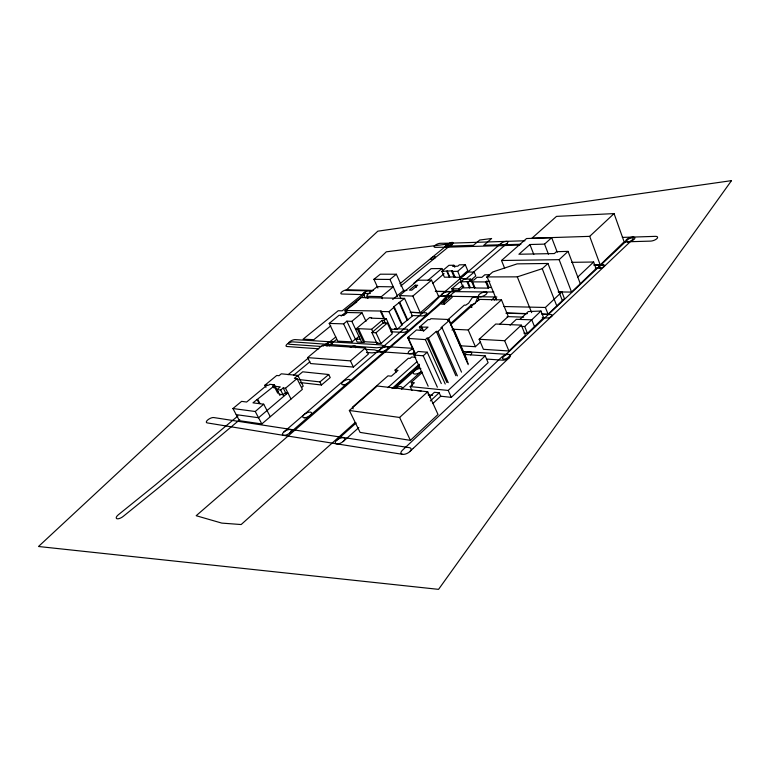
<?xml version="1.0" encoding="UTF-8"?>
<svg xmlns="http://www.w3.org/2000/svg" width="770" height="770" viewBox="0 0 770 770"><rect width="100%" height="100%" fill="white"/><g stroke="black" fill="none" stroke-linecap="round" stroke-linejoin="round"><path stroke-width="1.16" d="M367.04 296.306L367.059 294.881L377.262 286.594L393.287 286.844L381.371 296.642L367.04 296.306L367.993 298.385M478.93 300.608L477.881 296.623L472.222 297.73L468.641 303.188L465.744 305.17L464.3 305.132L447.62 319.993M477.881 296.623L476.014 301.628L477.554 301.262M449.045 293.524L439.506 303.659L427.292 314.468M441.932 294.284L428.399 307.913L304.439 414.279M448.9 293.668L453.155 289.722M442.076 294.14L500.924 243.464M558.385 291.936L571.561 292.09L596.067 268.595L593.631 262.021L571.715 262.339M594.267 264.957L600.215 264.918L624.114 241.809L614.065 213.598L556.508 216.389L531.897 238.228L589.695 236.352L614.065 213.598M523.889 333.16L527.45 333.314L543.63 317.779L540.954 311.042L528.278 311.552L519.865 319.435L516.333 319.319L510.058 325.209M540.954 311.042L524.697 326.538L521.136 326.403M541.878 314.006L548.067 314.189L564.429 298.596L561.85 291.926L558.221 291.869M413.259 448.342L509.24 357.742M503.936 306.527L545.41 307.471L561.85 291.926M577.779 277.046L593.631 262.021M508.932 350.976L525.448 335.316L521.3 325.123L495.765 324.026L479.152 339.272L483.425 349.32L508.932 350.976L504.658 340.715L479.152 339.272M283.524 435.358L402.575 454.339A5.554 2.637 -25.6 0 0 409.823 451.595L413.249 448.352M432.827 403.547L440.709 396.204L451.297 397.358L488.113 362.699L485.206 355.875L463.656 354.354M410.4 440.363L438.014 414.472L427.687 391.776L377.204 386.011L349.359 410.477L360.091 432.394L410.4 440.363L399.611 417.456L349.359 410.477M411.94 390.409L410.169 386.579L448.198 390.438L485.206 355.875M504.658 340.715L521.3 325.123M504.648 268.239L501.511 260.501L559.145 259.663L568.068 251.386L580.282 283.668M430.382 400.929L439.169 392.777L440.709 396.204M383.874 318.78L380.534 311.513L381.054 311.032L384.865 319.329M460.162 345.778L475.388 346.712L480.576 341.918M499.615 324.363L508.258 316.383L501.472 299.867L479.142 299.395L450.44 324.921M429.679 396.675L434.424 392.286L439.169 392.777M419.207 364.248L392.036 388.552M496.573 299.819L487.131 276.931L517.305 276.853L542.244 268.692L547.951 263.475L562.341 300.579M399.611 417.456L427.687 391.776M471.894 307.336L471.009 305.228L450.402 323.708M416.849 361.813L387.868 387.608M410.169 386.579L414.395 382.738L411.209 382.43L412.528 385.289M411.209 382.43L422.461 372.237M358.81 427.61L343.179 441.518M452.981 329.242L468.218 329.964L501.472 299.867M568.068 251.386L556.441 251.684L554.381 253.561L518.913 254.244L529.904 244.523L544.544 244.119L551.695 237.699L557.249 252.194M355.114 422.509L241.154 524.543L221.77 523.1L196.177 515.717L446.552 298.654M393.46 388.09L419.323 364.884M491.558 300.05L495.129 296.845M356.173 422.99L336.865 440.142M401.699 389.052L421.142 371.573A4.947 2.089 -24.5 0 1 414.674 374.047A4.947 2.089 -24.5 0 1 414.375 370.957L419.583 366.308M390.746 329.223L397.07 329.425L402.335 324.709L394.298 306.97L393.576 306.951L401.613 324.671L402.335 324.709M289.972 432.836L310.146 415.396M394.972 388.301L414.395 370.947A4.947 2.089 -24.5 0 1 420.853 368.483M396.04 372.228L395.048 370.081L408.35 358.271L410.15 358.397L411.681 357.011L415.79 357.27M428.168 386.251L414.019 355.076L423.211 355.779L427.225 352.198L441.297 383.575M283.812 432.018L304.179 414.491M474.378 287.97L474.888 287.528L472.328 281.406L471.817 281.858L474.378 287.97L488.257 288.124L489.008 287.47L491.298 287.499M444.367 304.198L452.192 297.287L451.538 295.767L448.958 295.728L441.027 302.658L441.682 304.179L444.367 304.198L443.703 302.668L441.027 302.658M487.131 276.931L492.713 271.993L517.132 263.869L547.951 263.475M414.019 355.076L418.091 351.476L427.225 352.198M443.703 302.668L451.538 295.767M486.611 277.315L489.528 274.736L484.811 274.794L481.876 277.325L477.025 277.315L473.82 280.107L469.238 280.126L470.422 279.106L471.269 281.137M365.981 321.302L362.035 312.841L351.842 321.35L346.875 321.167L343.613 323.872L329.214 323.419L337.751 341.168L352.159 341.851L355.384 339.118L357.376 339.233M501.511 260.501L526.545 238.527L551.695 237.699M471.817 281.858L485.697 281.936L486.447 281.281L489.884 281.31M452.019 330.07L453.549 328.723L467.034 359.792M380.534 311.513L388.966 311.648L394.298 306.97M278.037 391.892L274.389 384.788L269.808 384.317L268.711 385.231L267.094 385.058L246.641 402.036L241.616 401.363L232.935 408.533L239.451 420.709L261.819 423.943L302.398 389.331L296.989 378.599L294.352 378.339L297.836 375.433L303.216 386.117L301.494 387.579M410.323 312.274L420.285 312.803L438.756 296.748L431.547 280.155L418.043 280.222L399.582 295.574L400.978 298.673M420.853 330.407L419.4 327.144L428.11 319.56L429.833 319.637L430.902 318.703L448.939 319.512L468.035 363.478M415.357 353.651L407.956 337.308L416.445 329.945L423.895 330.715L428.024 327.115L419.4 327.144M448.939 319.512L447.726 320.57L449.083 320.638L468.208 364.672M449.083 320.638L440.912 327.731L442.096 327.808L461.528 372.141M449.305 277.181L454.878 276.738L452.365 270.828L441.874 271.319L444.396 277.19L449.305 277.181L446.783 271.29M353.392 367.059L368.329 354.133L365.432 347.982L322.447 345.278L307.605 357.607L310.551 363.556L353.392 367.059L350.417 360.87L307.605 357.607M408.283 330.936L427.283 314.478M448.371 297.085L454.714 291.58L435.483 291.387M442.096 327.808L437.832 331.495L436.32 331.398L428.438 338.203L427.109 338.107L425.377 339.599L408.042 338.425L415.463 354.797M232.935 408.533L255.255 411.507L263.715 404.202L270.203 416.608M380.967 343.497L392.238 333.766L387.329 323.073L383.2 322.909L371.891 332.563L376.877 343.266L380.967 343.497L375.972 332.765L371.891 332.563M473.261 272.368L506.949 243.493M408.273 330.946L309.896 415.608M408.042 338.425L409.245 337.385L407.956 337.308M470.422 279.106L464.146 279.048L460.845 281.878L463.405 287.932L474.888 287.528M350.417 360.87L365.432 347.982M465.301 264.736L457.688 271.348L451.701 271.387L454.213 277.306L460.2 277.296L467.785 270.665L465.301 264.736L459.363 264.842L457.803 266.189L452.702 266.305L453.934 265.255L454.762 267.219M376.877 343.266L377.781 342.477M454.213 277.306L454.878 276.738M401.613 324.671L412.46 316.047L404.548 298.375L361.294 297.547L355.981 302.023L356.731 302.042L345.663 310.474L346.673 312.61M463.829 286.796L459.536 290.483L452.5 290.329L451.807 288.731L458.843 288.865L463.145 285.189M460.845 281.878L472.328 281.406M399.582 295.574L412.855 296.075L431.547 280.155M358.945 336.403L355.779 339.079L357.203 342.072L363.7 342.458L364.566 341.716L376.684 342.419M432.759 283.36L444.097 273.677M375.972 332.765L387.329 323.073M451.701 271.387L452.365 270.828M386.242 318.693L371.005 318.154L371.689 317.577L369.677 317.51L355.596 329.31L357.55 329.406L358.425 328.665L371.631 329.281L382.055 320.407L384.134 320.484L386.242 318.693L392.276 331.86M451.807 288.731L459.613 282.08L460.98 282.099M427.889 280.405L441.884 268.528L443.212 271.618M441.874 271.319L448.958 265.313L453.934 265.255M300.242 382.565L321.475 385L330.234 377.579L328.723 374.509L302.697 371.814L297.48 376.135M298.721 379.533L319.954 381.91L328.723 374.509M413.663 283.36L431.133 268.643L441.884 268.528M450.662 245.11L452.423 243.638A2.56 0.876 -23.1 0 0 452.134 242.415A2.56 0.876 -23.1 0 0 448.794 243.753L399.909 283.755M393.576 306.951L404.548 298.375M279.962 395.482L276.959 389.63L280.655 390.053L283.177 387.955L285.497 388.215L296.989 378.599M274.043 387.984L272.994 385.943L274.389 384.788M277.71 393.172L274.053 386.049L252.955 402.854L263.715 404.202M276.959 389.63L280.261 386.887L275.169 386.319M392.71 299.463L403.576 290.434L406.935 290.463M329.214 323.419L338.983 315.325L343.853 315.44L347.347 312.514L362.035 312.841M336.548 339.483L330.109 344.585A2.782 1.04 -25.8 0 1 326.528 345.855A2.782 1.04 -25.8 0 1 326.913 344.094L335.787 336.99M470.48 280.415L475.793 276.007L474.185 272.147L467.881 271.983L459.902 278.538L461.528 282.388M239.778 419.689L160.131 486.515L123.277 516.343A5.188 2.069 -31.5 0 1 116.963 518.73A5.188 2.069 -31.5 0 1 118.282 514.822L155.04 485.177L237.94 415.954M293.495 375.327L309.915 361.756M474.185 272.147L466.197 278.75L459.902 278.538M265.987 387.329L264.899 385.221L276.748 375.471L279.038 375.693L281.32 373.816L297.836 375.433M288.057 374.74L308.096 358.252M415.328 285.218L409.399 290.088L411.777 290.155L417.706 285.275L415.328 285.218L416.3 287.422M400.708 286.055L450.594 245.168M341.149 316.075L346.452 311.735M367.521 297.701L365.144 297.663L363.19 293.428L366.193 290.993L372.103 291.06M330.782 325.845L313.833 339.676L303.072 339.195L338.242 310.714L342.198 310.839L367.069 290.762L345.971 290.454L386.319 251.819L448.188 244.003L445.474 246.217L473.396 245.312L479.768 240.009L491.635 238.508L483.839 245.226L520.915 244.273M377.906 288.009L373.931 279.298L389.957 279.443L396.348 274.236L403.846 291.022M363.912 295.131L344.459 310.916L347.337 311.013M373.931 279.298L380.322 274.197L396.348 274.236M494.34 300.059L496.092 298.673M322.967 346.25L325.999 343.949A4.389 1.646 -25.8 0 1 331.639 341.947A4.389 1.646 -25.8 0 1 331.033 344.729L329.512 345.884M471.442 307.288L470.547 305.18L475.196 303.467M386.001 346.673L376.597 347.78L292.744 341.861A4.254 1.54 -26.4 0 0 287.287 344.007A4.254 1.54 -26.4 0 0 286.969 346.519L318.78 348.81M381.805 351.736A4.639 1.838 -24.9 0 1 381.631 348.348A4.639 1.838 -24.9 0 1 388.128 347.539A4.639 1.838 -24.9 0 1 381.805 351.736L372.045 352.872L366.453 352.487M451.201 243.137L524.928 240.76M632.671 237.093L655.414 236.352A4.87 1.877 -19.1 0 1 656.916 238.623A4.87 1.877 -19.1 0 1 650.506 241.116L628.002 241.77M446.485 247.199L519.712 245.091M622.343 237.391L632.825 237.093M624.566 241.847L627.858 241.78M593.718 265.015L603.334 264.909M595.287 268.066L600.1 268.018M364.556 294.65L341.813 294.005A4.023 1.386 -25.1 0 1 341.918 291.84A4.023 1.386 -25.1 0 1 347.126 289.78L373.373 290.415M451.393 243.137L440.296 243.301A3.994 1.357 -23.3 0 0 435.06 245.361A3.994 1.357 -23.3 0 0 435.31 247.334L446.292 247.208M369.359 290.723L371.756 290.742M493.791 292.032L435.291 291.435M363.19 293.428L370.322 293.514M438.236 296.181L449.478 296.325M451.826 296.363L496.843 296.999M345.663 310.474L381.054 311.032M506.612 313.024L527.469 313.602M505.9 313.169L526.054 313.794M542.301 314.304L550.925 314.574A3.186 1.338 -21.2 0 1 551.58 316.355L507.931 357.55A3.282 1.444 -22.4 0 1 503.59 359.118A3.282 1.444 -22.4 0 1 503.253 357.059L627.945 239.48A3.022 1.155 -19.6 0 1 631.92 237.949A3.022 1.155 -19.6 0 1 632.757 239.374L551.58 316.364A3.186 1.338 -21.2 0 1 547.374 317.972L542.205 317.798M410.314 312.351L425.925 312.841A2.849 1.097 -23.9 0 1 426.147 314.43A2.849 1.097 -23.9 0 1 422.412 315.902L411.507 315.527M507.151 316.595L523.667 317.163M519.865 319.435L531.762 319.829L534.486 326.586M394.577 328.684L406.974 329.204A2.888 1.126 -24.4 0 1 407.166 330.859A2.888 1.126 -24.4 0 1 403.384 332.351L390.987 331.793M373.748 344.45L295.083 339.618A4.245 1.53 -26.4 0 0 289.636 341.764A4.245 1.53 -26.4 0 0 289.337 344.257L321.639 346.481M373.758 344.45L380.996 344.883L387.435 346.76M365.692 349.378L374.451 349.878L380.274 351.649M355.779 339.079L360.322 339.329M386.79 346.644L413.182 348.348M462.895 351.505L508.575 354.441M380.919 351.765L415.251 354.181M486.813 359.08L502.589 360.177A5.178 2.272 -22.4 0 0 509.355 357.636A5.178 2.272 -22.4 0 0 508.758 354.45A5.178 2.272 -22.4 0 0 501.973 356.866L402.296 450.373A5.554 2.637 -25.6 0 0 402.537 454.339M395.048 370.081L398.042 370.303L391.362 376.174L387.974 375.856L352.391 407.243L353.189 408.88M272.994 385.943L274.053 386.049M428.197 394.885L432.634 395.356M416.743 390.467L421.094 390.929M264.899 385.221L267.238 385.481M279.327 394.24L283.023 394.683L285.535 392.575L287.855 392.844L258.547 417.744L236.198 414.635M283.495 435.358L207.188 422.894A4.63 1.761 -28.6 0 1 207.91 419.814A4.63 1.761 -28.6 0 1 213.723 417.552L409.457 447.678A5.554 2.637 -25.6 0 1 409.823 451.595M255.255 411.507L261.819 423.943M257.873 399.543L260.019 403.634M257.036 399.447L259.182 403.538M280.655 390.053L283.668 395.924M285.497 388.215L290.993 398.985M283.177 387.955L286.171 393.817M319.954 381.91L321.475 385M343.613 323.872L352.159 341.851M346.875 321.167L355.384 339.118M357.55 329.406L363.7 342.458M351.842 321.35L361.736 342.342M358.425 328.665L364.566 341.716M371.631 329.281L373.055 332.322M384.134 320.484L385.529 323.525M382.055 320.407L383.45 323.448M428.12 393.249L429.901 397.156M388.966 311.648L397.07 329.425M381.371 296.642L382.324 298.75M389.957 279.443L397.541 296.286M399.794 302.369L407.763 320.07M423.211 355.779L437.36 387.204M399.072 302.341L407.041 320.031M428.438 338.203L448.246 382.671M427.109 338.107L446.918 382.517M421.71 326.788L423.644 331.139M421.2 327.231L422.653 330.494M448.198 390.438L451.297 397.358M425.377 339.599L445.233 384.047M412.855 296.075L420.285 312.803M436.32 331.398L455.888 375.741M437.832 331.495L457.399 375.895M468.218 329.964L475.388 346.712M458.843 288.865L459.536 290.483M447.216 270.925L449.728 276.815M457.688 271.348L460.2 277.296M467.111 281.945L469.681 288.038M467.727 281.425L470.297 287.508M486.447 281.281L489.008 287.47M485.697 281.936L488.257 288.124M524.697 326.538L527.45 333.314M517.305 276.853L531.666 312.639M545.41 307.471L548.067 314.189M542.244 268.692L556.777 305.892M529.904 244.523L533.803 254.466M544.544 244.119L548.442 254.187M559.145 259.663L571.561 292.09M589.695 236.352L600.215 264.918M414.433 352.342A4.764 1.944 -24.4 0 1 408.283 353.199A4.764 1.944 -24.4 0 1 412.364 349.118M395.568 388.032A5.015 2.156 -25.1 0 1 400.641 386.617A5.015 2.156 -25.1 0 1 401.776 388.725M350.283 347.337A4.514 1.742 -25.5 0 1 354.778 345.99A4.514 1.742 -25.5 0 1 355.663 347.713M464.887 353.43A5.005 2.137 -23.3 0 1 470.672 352.034A5.005 2.137 -23.3 0 1 470.663 354.931M731.5 180.642L438.553 589.358L38.5 546.498L377.839 231.164L731.5 180.642M431.999 259.307A2.589 0.895 -23.4 0 0 435.483 257.093A2.589 0.895 -23.4 0 0 431.778 257.709A2.589 0.895 -23.4 0 0 431.999 259.307M337.587 443.972A5.236 2.329 -26.9 0 0 344.796 439.006A5.236 2.329 -26.9 0 0 337.655 439.535A5.236 2.329 -26.9 0 0 337.587 443.972M284.409 435.387A4.986 2.089 -27.7 0 0 291.397 430.7A4.986 2.089 -27.7 0 0 284.842 431.219A4.986 2.089 -27.7 0 0 284.409 435.387M599.801 268.008A3.08 1.222 -20.1 0 0 604.585 265.842A3.08 1.222 -20.1 0 0 600.764 265.534A3.08 1.222 -20.1 0 0 599.801 268.008M502.406 245.505A4.254 1.521 -22.1 0 0 507.873 241.895A4.254 1.521 -22.1 0 0 501.511 243.041A4.254 1.521 -22.1 0 0 502.406 245.505M481 296.681A4.572 1.771 -22.6 0 0 486.967 292.677A4.572 1.771 -22.6 0 0 480.182 293.697A4.572 1.771 -22.6 0 0 481 296.681M447.736 246.41A2.56 0.876 -23.1 0 0 451.23 244.254A2.56 0.876 -23.1 0 0 447.582 244.831A2.56 0.876 -23.1 0 0 447.736 246.41M304.737 417.812A4.909 2.031 -27.1 0 0 311.619 413.249A4.909 2.031 -27.1 0 0 305.113 413.788A4.909 2.031 -27.1 0 0 304.737 417.812M343.767 384.817A4.764 1.944 -26 0 0 350.369 380.447A4.764 1.944 -26 0 0 343.872 381.102A4.764 1.944 -26 0 0 343.767 384.817M447.11 247.131A4.043 1.386 -23.1 0 0 452.606 243.724A4.043 1.386 -23.1 0 0 446.831 244.658A4.043 1.386 -23.1 0 0 447.11 247.131M443.732 296.161A4.418 1.665 -23.4 0 0 449.574 292.282A4.418 1.665 -23.4 0 0 443.135 293.283A4.418 1.665 -23.4 0 0 443.732 296.161M627.406 241.77A4.774 1.819 -19.6 0 0 634.817 238.45A4.774 1.819 -19.6 0 0 628.83 238.084A4.774 1.819 -19.6 0 0 627.406 241.77"/></g></svg>
